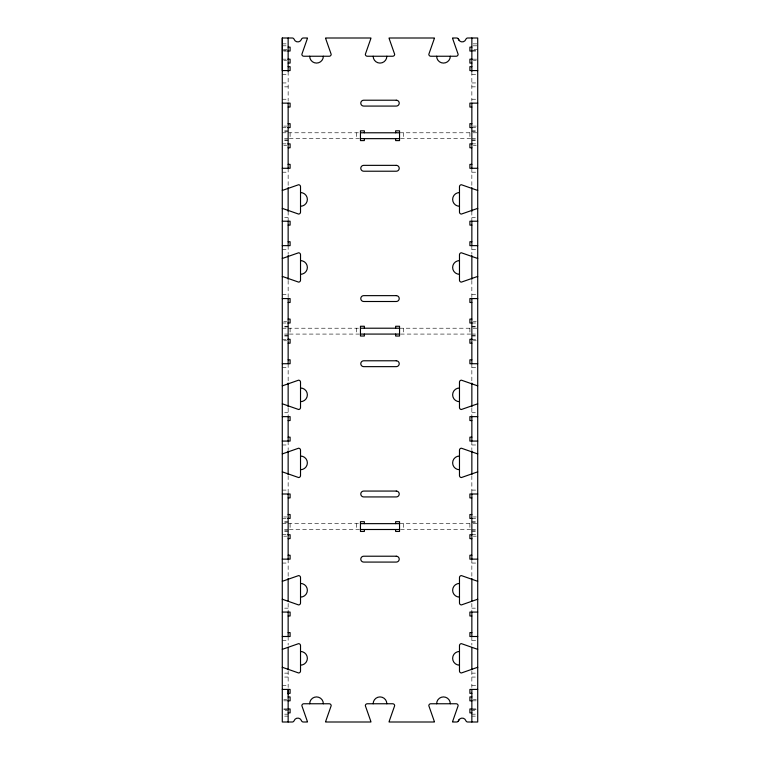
<?xml version="1.0" encoding="UTF-8"?>
<svg xmlns="http://www.w3.org/2000/svg" width="760" height="760" viewBox="0 0 760 760"><rect width="100%" height="100%" fill="white"/><g stroke="black" fill="none" stroke-linecap="round" stroke-linejoin="round"><path stroke-width="0.57" stroke-dasharray="3.8 2.85" d="M287.175 49.59L282.283 49.562M477.717 49.562L472.824 49.59M471.855 710.438L474.781 710.353M282.283 43.861L286.976 43.861M473.024 43.861L477.717 43.861M282.283 45.818L286.976 45.818M473.024 45.818L477.717 45.818M282.283 50.787L288.144 50.787M471.855 50.787L477.717 50.787M283.755 51.024L287.052 51.024M472.824 51.024L475.76 51.024M282.283 59.175L287.175 59.175M472.824 59.175L477.717 59.175M283.755 60.638L286.681 60.638M473.318 60.638L476.244 60.638M282.283 74.48L288.144 74.48M471.855 74.48L477.717 74.48M282.283 82.945L288.144 82.945M471.855 82.945L477.717 82.945M284.63 86.859L288.144 86.859M471.855 86.859L475.37 86.859M282.283 99.237L288.144 99.237M471.855 99.237L477.717 99.237M283.755 126.103L286.681 126.103M473.318 126.103L476.244 126.103M282.283 127.575L288.144 127.575M471.855 127.575L475.76 127.575M284.63 130.825L288.144 130.825M471.855 130.825L475.37 130.825M284.63 131.48L288.144 131.48M471.855 131.48L475.37 131.48M282.283 132.781L286.976 132.781M288.144 132.781L360.459 132.781M399.541 132.781L471.855 132.781M473.024 132.781L477.717 132.781M284.515 138.643L288.144 138.643M289.332 138.643L359.48 138.643M400.52 138.643L470.668 138.643M471.855 138.643L475.484 138.643M284.63 139.945L288.144 139.945M471.855 139.945L475.37 139.945M284.63 140.6L288.144 140.6M471.855 140.6L475.37 140.6M282.283 143.858L288.144 143.858M471.855 143.858L475.76 143.858M283.755 145.321L286.681 145.321M473.318 145.321L476.244 145.321M282.283 172.197L288.144 172.197M471.855 172.197L477.717 172.197M284.63 217.303L288.144 217.303M471.855 217.303L475.37 217.303M282.283 249.555L288.144 249.555M471.855 249.555L477.717 249.555M282.283 294.661L288.144 294.661M471.855 294.661L477.717 294.661M283.755 321.537L286.681 321.537M473.318 321.537L476.244 321.537M282.283 323L288.144 323M471.855 323L475.76 323M284.63 326.258L288.144 326.258M471.855 326.258L475.37 326.258M284.63 326.904L288.144 326.904M471.855 326.904L475.37 326.904M282.283 328.216L286.976 328.216M288.144 328.216L360.459 328.216M399.541 328.216L471.855 328.216M473.024 328.216L477.717 328.216M284.515 334.077L288.144 334.077M289.332 334.077L359.48 334.077M400.52 334.077L470.668 334.077M471.855 334.077L475.484 334.077M284.63 335.378L288.144 335.378M471.855 335.378L475.37 335.378M284.63 336.024L288.144 336.024M471.855 336.024L475.37 336.024M282.283 339.283L288.144 339.283M471.855 339.283L475.76 339.283M283.755 340.755L286.681 340.755M473.318 340.755L476.244 340.755M282.283 367.622L288.144 367.622M471.855 367.622L477.717 367.622M284.63 412.737L288.144 412.737M471.855 412.737L475.37 412.737M282.283 444.98L288.144 444.98M471.855 444.98L477.717 444.98M282.283 490.095L288.144 490.095M471.855 490.095L477.717 490.095M283.755 516.961L286.681 516.961M473.318 516.961L476.244 516.961M282.283 518.424L288.144 518.424M471.855 518.424L475.76 518.424M284.63 521.683L288.144 521.683M471.855 521.683L475.37 521.683M284.63 522.339L288.144 522.339M471.855 522.339L475.37 522.339M282.283 523.64L286.976 523.64M288.144 523.64L360.459 523.64M399.541 523.64L471.855 523.64M473.024 523.64L477.717 523.64M284.515 529.501L288.144 529.501M289.332 529.501L359.48 529.501M400.52 529.501L470.668 529.501M471.855 529.501L475.484 529.501M284.63 530.803L288.144 530.803M471.855 530.803L475.37 530.803M284.63 531.458L288.144 531.458M471.855 531.458L475.37 531.458M282.283 534.717L288.144 534.717M471.855 534.717L475.76 534.717M283.755 536.18L286.681 536.18M473.318 536.18L476.244 536.18M282.283 563.056L288.144 563.056M471.855 563.056L477.717 563.056M284.63 608.161L288.144 608.161M471.855 608.161L475.37 608.161M282.283 640.404L288.144 640.404M471.855 640.404L477.717 640.404M284.63 673.142L288.144 673.142M471.855 673.142L475.37 673.142M284.63 677.056L288.144 677.056M471.855 677.056L475.37 677.056M282.283 685.52L288.144 685.52M471.855 685.52L477.717 685.52M283.755 699.361L286.681 699.361M473.318 699.361L476.244 699.361M283.755 700.825L287.175 700.825M472.824 700.825L476.244 700.825M283.755 708.975L287.052 708.975M472.824 708.975L475.76 708.975M283.755 709.213L287.175 709.213M472.824 709.213L476.244 709.213M284.63 714.181L288.144 714.181M471.855 714.181L475.37 714.181M284.63 716.139L288.144 716.139M471.855 716.139L475.37 716.139M285.219 710.353L288.144 710.438M471.855 71.544L471.855 101.184M471.855 168.283L471.855 186.438M471.855 211.365L471.855 221.217M471.855 245.641L471.855 254.296M471.855 280.421L471.855 298.576M471.855 363.717L471.855 381.872M471.855 407.987L471.855 416.641M471.855 441.075L471.855 449.73M471.855 475.845L471.855 494M471.855 559.142L471.855 577.296M471.855 603.411L471.855 612.075M471.855 636.5L471.855 645.088M471.855 670.804L471.855 687.477M469.898 132.781L469.898 138.643M469.898 328.216L469.898 334.077M469.898 523.64L469.898 529.501M403.455 132.781L403.455 138.643M403.455 328.216L403.455 334.077M403.455 523.64L403.455 529.501M356.544 132.781L356.544 138.643M356.544 328.216L356.544 334.077M356.544 523.64L356.544 529.501M290.101 132.781L290.101 138.643M290.101 328.216L290.101 334.077M290.101 523.64L290.101 529.501M288.144 71.544L288.144 101.184M288.144 168.283L288.144 186.438M288.144 211.365L288.144 221.217M288.144 245.641L288.144 254.296M288.144 280.421L288.144 298.576M288.144 363.717L288.144 381.872M288.144 407.987L288.144 416.641M288.144 441.075L288.144 449.73M288.144 475.845L288.144 494M288.144 559.142L288.144 577.296M288.144 603.411L288.144 612.075M288.144 636.5L288.144 645.088M288.144 670.804L288.144 687.477"/><path stroke-width="1.14" d="M282.283 38L282.283 722L292.267 722A1.957 1.957 0 0 0 294.11 720.698A3.905 3.905 0 0 1 301.483 720.698A1.957 1.957 0 0 0 303.326 722L307.448 722A1.957 1.957 0 0 0 307.363 721.439L301.863 705.717A1.957 1.957 0 0 1 303.82 703.76L329.222 703.76A1.957 1.957 0 0 1 331.18 705.717L325.669 721.439A1.957 1.957 0 0 0 325.594 722L370.927 722A1.957 1.957 0 0 0 370.851 721.439L365.341 705.717A1.957 1.957 0 0 1 367.298 703.76L392.702 703.76A1.957 1.957 0 0 1 394.659 705.717L389.148 721.439A1.957 1.957 0 0 0 389.072 722L434.406 722A1.957 1.957 0 0 0 434.33 721.439L428.82 705.717A1.957 1.957 0 0 1 430.777 703.76L456.18 703.76A1.957 1.957 0 0 1 458.137 705.717L452.637 721.439A1.957 1.957 0 0 0 452.551 722L456.674 722A1.957 1.957 0 0 0 458.517 720.698A3.905 3.905 0 0 1 465.889 720.698A1.957 1.957 0 0 0 467.733 722L477.717 722L477.717 38L467.733 38A1.957 1.957 0 0 0 465.889 39.301A3.905 3.905 0 0 1 458.517 39.301A1.957 1.957 0 0 0 456.674 38L452.551 38A1.957 1.957 0 0 0 452.637 38.561L458.137 54.283A1.957 1.957 0 0 1 456.18 56.24L430.777 56.24A1.957 1.957 0 0 1 428.82 54.283L434.33 38.561A1.957 1.957 0 0 0 434.406 38L389.072 38A1.957 1.957 0 0 0 389.148 38.561L394.659 54.283A1.957 1.957 0 0 1 392.702 56.24L367.298 56.24A1.957 1.957 0 0 1 365.341 54.283L370.851 38.561A1.957 1.957 0 0 0 370.927 38L325.594 38A1.957 1.957 0 0 0 325.669 38.561L331.18 54.283A1.957 1.957 0 0 1 329.222 56.24L303.82 56.24A1.957 1.957 0 0 1 301.863 54.283L307.363 38.561A1.957 1.957 0 0 0 307.448 38L303.326 38A1.957 1.957 0 0 0 301.483 39.301A3.905 3.905 0 0 1 294.11 39.301A1.957 1.957 0 0 0 292.267 38L282.283 38L282.283 70.576L290.101 70.576L290.101 66.662L288.144 66.662M288.144 694.079L288.144 689.424L288.144 722M458.242 721.211L459.068 719.663M288.144 47.12L290.101 47.12L290.101 51.024L287.755 51.024M471.855 47.12L469.898 47.12L469.898 51.024L472.131 51.024M287.869 59.175L290.101 59.175L290.101 63.08L288.144 63.08M472.245 59.175L469.898 59.175L469.898 63.08L471.855 63.08M471.855 66.662L469.898 66.662L469.898 70.576L477.717 70.576M282.283 103.141L290.101 103.141L290.101 107.055L288.144 107.055M477.717 103.141L469.898 103.141L469.898 107.055L471.855 107.055M288.144 123.661L290.101 123.661L290.101 127.575L287.869 127.575M471.855 123.661L469.898 123.661L469.898 127.575L472.131 127.575M360.459 132.781L399.541 132.781M360.459 138.643L399.541 138.643M287.869 143.858L290.101 143.858L290.101 147.763L288.144 147.763M472.131 143.858L469.898 143.858L469.898 147.763L471.855 147.763M288.144 164.379L290.101 164.379L290.101 168.283L282.283 168.283M471.855 164.379L469.898 164.379L469.898 168.283L477.717 168.283M282.283 221.217L290.101 221.217L290.101 225.121L288.144 225.121M477.717 221.217L469.898 221.217L469.898 225.121L471.855 225.121M288.144 241.737L290.101 241.737L290.101 245.641L282.283 245.641M471.855 241.737L469.898 241.737L469.898 245.641L477.717 245.641M282.283 298.576L290.101 298.576L290.101 302.48L288.144 302.48M477.717 298.576L469.898 298.576L469.898 302.48L471.855 302.48M288.144 319.095L290.101 319.095L290.101 323L287.869 323M471.855 319.095L469.898 319.095L469.898 323L472.131 323M360.459 328.216L399.541 328.216M360.459 334.077L399.541 334.077M287.869 339.283L290.101 339.283L290.101 343.197L288.144 343.197M472.131 339.283L469.898 339.283L469.898 343.197L471.855 343.197M288.144 359.803L290.101 359.803L290.101 363.717L282.283 363.717M471.855 359.803L469.898 359.803L469.898 363.717L477.717 363.717M282.283 416.641L290.101 416.641L290.101 420.555L288.144 420.555M477.717 416.641L469.898 416.641L469.898 420.555L471.855 420.555M288.144 437.161L290.101 437.161L290.101 441.075L282.283 441.075M471.855 437.161L469.898 437.161L469.898 441.075L477.717 441.075M282.283 494L290.101 494L290.101 497.904L288.144 497.904M477.717 494L469.898 494L469.898 497.904L471.855 497.904M288.144 514.52L290.101 514.52L290.101 518.424L287.869 518.424M471.855 514.52L469.898 514.52L469.898 518.424L472.131 518.424M360.459 523.64L399.541 523.64M360.459 529.501L399.541 529.501M287.869 534.717L290.101 534.717L290.101 538.621L288.144 538.621M472.131 534.717L469.898 534.717L469.898 538.621L471.855 538.621M288.144 555.237L290.101 555.237L290.101 559.142L282.283 559.142M471.855 555.237L469.898 555.237L469.898 559.142L477.717 559.142M282.283 612.075L290.101 612.075L290.101 615.98L288.144 615.98M477.717 612.075L469.898 612.075L469.898 615.98L471.855 615.98M288.144 632.595L290.101 632.595L290.101 636.5L282.283 636.5M471.855 632.595L469.898 632.595L469.898 636.5L477.717 636.5M282.283 689.424L290.101 689.424L290.101 693.338L288.144 693.338M477.717 689.424L469.898 689.424L469.898 693.338L471.855 693.338M288.144 696.92L290.101 696.92L290.101 700.825L287.869 700.825M471.855 696.92L469.898 696.92L469.898 700.825L472.131 700.825M287.869 708.975L290.101 708.975L290.101 712.88L288.144 712.88M472.131 708.975L469.898 708.975L469.898 712.88L471.855 712.88M458.242 38.788L459.068 40.337M471.855 38L471.855 71.544M471.855 103.141L471.855 168.283M471.855 187.625L471.855 211.365M471.855 221.217L471.855 245.641M471.855 255.483L471.855 279.233M471.855 298.576L471.855 363.717M471.855 383.059L471.855 406.799M471.855 416.641L471.855 441.075M471.855 450.917L471.855 474.658M471.855 494L471.855 559.142M471.855 578.483L471.855 601.036M471.855 612.075L471.855 636.5M471.855 647.425L471.855 669.636M471.855 689.424L471.855 722M395.637 132.781L395.637 130.825L399.541 130.825L399.541 140.6L395.637 140.6L395.637 138.643M395.637 328.216L395.637 326.258L399.541 326.258L399.541 336.024L395.637 336.024L395.637 334.077M395.637 523.64L395.637 521.683L399.541 521.683L399.541 531.458L395.637 531.458L395.637 529.501M364.363 132.781L364.363 130.825L360.459 130.825L360.459 140.6L364.363 140.6L364.363 138.643M364.363 328.216L364.363 326.258L360.459 326.258L360.459 336.024L364.363 336.024L364.363 334.077M364.363 523.64L364.363 521.683L360.459 521.683L360.459 531.458L364.363 531.458L364.363 529.501M288.144 38L288.144 71.544M288.144 103.141L288.144 168.283M288.144 187.625L288.144 211.365M288.144 221.217L288.144 245.641M288.144 255.483L288.144 279.233M288.144 298.576L288.144 363.717M288.144 383.059L288.144 406.799M288.144 416.641L288.144 441.075M288.144 450.917L288.144 474.658M288.144 494L288.144 559.142M288.144 578.483L288.144 601.036M288.144 612.075L288.144 636.5M288.144 647.425L288.144 669.636M323.361 56.24A6.84 6.84 0 0 1 316.521 63.08A6.84 6.84 0 0 1 309.681 56.24M386.84 56.24A6.84 6.84 0 0 1 380 63.08A6.84 6.84 0 0 1 373.16 56.24M450.319 56.24A6.84 6.84 0 0 1 443.479 63.08A6.84 6.84 0 0 1 436.639 56.24M309.681 703.76A6.84 6.84 0 0 1 316.521 696.92A6.84 6.84 0 0 1 323.361 703.76M373.16 703.76A6.84 6.84 0 0 1 380 696.92A6.84 6.84 0 0 1 386.84 703.76M436.639 703.76A6.84 6.84 0 0 1 443.479 696.92A6.84 6.84 0 0 1 450.319 703.76M282.283 667.375A1.957 1.957 0 0 1 282.844 667.461L298.576 672.961A1.957 1.957 0 0 0 300.523 671.014L300.523 645.601A1.957 1.957 0 0 0 298.576 643.653L282.844 649.154A1.957 1.957 0 0 1 282.283 649.239M300.523 651.472A6.84 6.84 0 0 1 307.363 658.312A6.84 6.84 0 0 1 300.523 665.152M282.283 599.336A1.957 1.957 0 0 1 282.844 599.412L298.576 604.922A1.957 1.957 0 0 0 300.523 602.965L300.523 577.562A1.957 1.957 0 0 0 298.576 575.605L282.844 581.115A1.957 1.957 0 0 1 282.283 581.191M300.523 583.423A6.84 6.84 0 0 1 307.363 590.264A6.84 6.84 0 0 1 300.523 597.103M477.717 581.191A1.957 1.957 0 0 1 477.156 581.115L461.424 575.605A1.957 1.957 0 0 0 459.477 577.562L459.477 602.965A1.957 1.957 0 0 0 461.424 604.922L477.156 599.412A1.957 1.957 0 0 1 477.717 599.336M477.717 649.239A1.957 1.957 0 0 1 477.156 649.154L461.424 643.653A1.957 1.957 0 0 0 459.477 645.601L459.477 671.014A1.957 1.957 0 0 0 461.424 672.961L477.156 667.461A1.957 1.957 0 0 1 477.717 667.375M459.477 597.103A6.84 6.84 0 0 1 452.637 590.264A6.84 6.84 0 0 1 459.477 583.423M459.477 665.152A6.84 6.84 0 0 1 452.637 658.312A6.84 6.84 0 0 1 459.477 651.472M282.283 471.95A1.957 1.957 0 0 1 282.844 472.036L298.576 477.536A1.957 1.957 0 0 0 300.523 475.579L300.523 450.176A1.957 1.957 0 0 0 298.576 448.219L282.844 453.729A1.957 1.957 0 0 1 282.283 453.805M300.523 456.038A6.84 6.84 0 0 1 307.363 462.878A6.84 6.84 0 0 1 300.523 469.718M282.283 403.902A1.957 1.957 0 0 1 282.844 403.987L298.576 409.488A1.957 1.957 0 0 0 300.523 407.541L300.523 382.128A1.957 1.957 0 0 0 298.576 380.18L282.844 385.681A1.957 1.957 0 0 1 282.283 385.766M300.523 387.999A6.84 6.84 0 0 1 307.363 394.839A6.84 6.84 0 0 1 300.523 401.679M477.717 385.766A1.957 1.957 0 0 1 477.156 385.681L461.424 380.18A1.957 1.957 0 0 0 459.477 382.128L459.477 407.541A1.957 1.957 0 0 0 461.424 409.488L477.156 403.987A1.957 1.957 0 0 1 477.717 403.902M477.717 453.805A1.957 1.957 0 0 1 477.156 453.729L461.424 448.219A1.957 1.957 0 0 0 459.477 450.176L459.477 475.579A1.957 1.957 0 0 0 461.424 477.536L477.156 472.036A1.957 1.957 0 0 1 477.717 471.95M459.477 401.679A6.84 6.84 0 0 1 452.637 394.839A6.84 6.84 0 0 1 459.477 387.999M459.477 469.718A6.84 6.84 0 0 1 452.637 462.878A6.84 6.84 0 0 1 459.477 456.038M282.283 276.526A1.957 1.957 0 0 1 282.844 276.602L298.576 282.112A1.957 1.957 0 0 0 300.523 280.155L300.523 254.752A1.957 1.957 0 0 0 298.576 252.795L282.844 258.295A1.957 1.957 0 0 1 282.283 258.381M300.523 260.613A6.84 6.84 0 0 1 307.363 267.453A6.84 6.84 0 0 1 300.523 274.293M282.283 208.477A1.957 1.957 0 0 1 282.844 208.563L298.576 214.064A1.957 1.957 0 0 0 300.523 212.107L300.523 186.703A1.957 1.957 0 0 0 298.576 184.746L282.844 190.256A1.957 1.957 0 0 1 282.283 190.332M300.523 192.565A6.84 6.84 0 0 1 307.363 199.405A6.84 6.84 0 0 1 300.523 206.245M477.717 190.332A1.957 1.957 0 0 1 477.156 190.256L461.424 184.746A1.957 1.957 0 0 0 459.477 186.703L459.477 212.107A1.957 1.957 0 0 0 461.424 214.064L477.156 208.563A1.957 1.957 0 0 1 477.717 208.477M477.717 258.381A1.957 1.957 0 0 1 477.156 258.295L461.424 252.795A1.957 1.957 0 0 0 459.477 254.752L459.477 280.155A1.957 1.957 0 0 0 461.424 282.112L477.156 276.602A1.957 1.957 0 0 1 477.717 276.526M459.477 206.245A6.84 6.84 0 0 1 452.637 199.405A6.84 6.84 0 0 1 459.477 192.565M459.477 274.293A6.84 6.84 0 0 1 452.637 267.453A6.84 6.84 0 0 1 459.477 260.613M396.283 100.215L363.717 100.215A2.935 2.935 0 0 0 360.781 103.141A2.935 2.935 0 0 0 363.717 106.077L396.283 106.077A2.935 2.935 0 0 0 399.219 103.141A2.935 2.935 0 0 0 396.283 100.215M396.283 165.357L363.717 165.357A2.935 2.935 0 0 0 360.781 168.283A2.935 2.935 0 0 0 363.717 171.218L396.283 171.218A2.935 2.935 0 0 0 399.219 168.283A2.935 2.935 0 0 0 396.283 165.357M396.283 295.64L363.717 295.64A2.935 2.935 0 0 0 360.781 298.576A2.935 2.935 0 0 0 363.717 301.501L396.283 301.501A2.935 2.935 0 0 0 399.219 298.576A2.935 2.935 0 0 0 396.283 295.64M396.283 360.781L363.717 360.781A2.935 2.935 0 0 0 360.781 363.717A2.935 2.935 0 0 0 363.717 366.643L396.283 366.643A2.935 2.935 0 0 0 399.219 363.717A2.935 2.935 0 0 0 396.283 360.781M396.283 491.064L363.717 491.064A2.935 2.935 0 0 0 360.781 494A2.935 2.935 0 0 0 363.717 496.935L396.283 496.935A2.935 2.935 0 0 0 399.219 494A2.935 2.935 0 0 0 396.283 491.064M396.283 556.216L363.717 556.216A2.935 2.935 0 0 0 360.781 559.142A2.935 2.935 0 0 0 363.717 562.077L396.283 562.077A2.935 2.935 0 0 0 399.219 559.142A2.935 2.935 0 0 0 396.283 556.216"/></g></svg>
